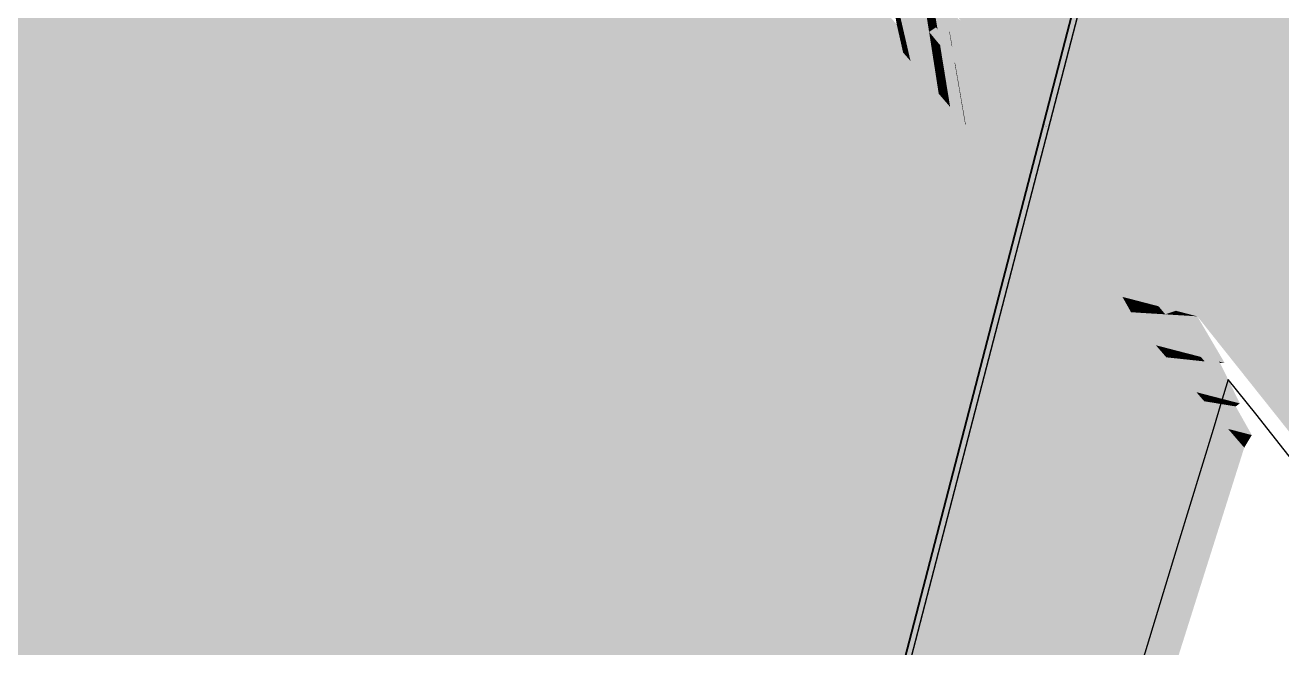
# Model space of a CAD drawing. Header units: millimetres. Extents: x 340454 to 342791, y 6993867 to 6995092.
# Drawn here: x 340783.071 to 340785.69, y 6994567.323 to 6994568.62 of the extents above; entities that cross this region are included whole.
import ezdxf

# ---------------------------------------------------------------- set-up
doc = ezdxf.new("R2010")
doc.units = ezdxf.units.MM
doc.header["$LTSCALE"] = 10
for name, color, linetype in [('A-MODELAGEM', 7, 'Continuous'), ('F-HZ-CORREDOR-FEAT', 2, 'Continuous'), ('Lotes', 7, 'Continuous'), ('T-HM-CURVA_INTERMEDIARIA', 45, 'Continuous'), ('TRAMA', 7, 'Continuous'), ('URB-Quadras', 3, 'Continuous')]:
    doc.layers.add(name, color=color, linetype=linetype)

msp = doc.modelspace()

# ---------------------------------------------------------------- hatches: boundary and pattern name
at = {"layer": 'TRAMA'}
h = msp.add_hatch(dxfattribs=at)
h.set_pattern_fill('AR-HBONE', color=253, scale=0.0015)
h.set_pattern_definition([(45, (340795.55105, 6994588.16572), (0, 0.21552615), [0.4572, -0.1524]), (135, (340795.65882, 6994588.27348), (2e-17, 0.21552615), [0.4572, -0.1524])])
h.paths.add_polyline_path([(340797.3029, 6994588.7644, -0.082433), (340797.2634, 6994589.0025, -0.603956), (340798.4179, 6994589.6096), (340799.3891, 6994590.3458), (340799.7467, 6994591.9973), (340792.4289, 6994586.4499), (340794.2445, 6994586.446)])
h.paths.add_polyline_path([(340794.2445, 6994586.446), (340792.4289, 6994586.4499), (340786.1812, 6994581.7137), (340787.9896, 6994581.7043)])
h.paths.add_polyline_path([(340786.8341, 6994580.8283), (340786.8195, 6994580.8761), (340786.9129, 6994580.888), (340787.0244, 6994580.9726), (340787.0277, 6994580.9772), (340786.8586, 6994580.9995), (340786.8393, 6994581.1408), (340787.0292, 6994581.2964), (340787.2188, 6994581.204), (340787.208, 6994581.2834), (340787.3978, 6994581.4389), (340787.545, 6994581.3672), (340787.9896, 6994581.7043), (340786.1812, 6994581.7137), (340784.1376, 6994580.1646), (340784.8604, 6994579.3321)])
h.paths.add_polyline_path([(340784.8604, 6994579.3321), (340784.1376, 6994580.1646), (340780.2277, 6994577.2006), (340780.6925, 6994576.5708), (340782.0649, 6994576.5637), (340781.7576, 6994576.98), (340782.0764, 6994577.2217), (340782.3952, 6994577.4633)])
h.paths.add_polyline_path([(340782.0649, 6994576.5637), (340780.6925, 6994576.5708), (340784.4229, 6994571.5165), (340784.4065, 6994571.5809), (340784.5525, 6994571.6991), (340784.6951, 6994571.4446), (340784.5935, 6994571.2853), (340785.5882, 6994569.9377), (340785.516, 6994569.6596), (340787.5823, 6994569.6596), (340787.6438, 6994569.8968, 0.226177), (340787.4805, 6994570.7418), (340787.343, 6994570.928), (340787.3316, 6994570.9148), (340787.0896, 6994570.9555), (340787.0344, 6994571.159), (340786.9817, 6994571.0986), (340786.7552, 6994571.1367), (340786.6337, 6994571.047), (340786.3119, 6994570.8094), (340785.2713, 6994572.2194), (340785.2382, 6994572.2297), (340785.3754, 6994571.9849), (340785.2837, 6994571.8411), (340785.1474, 6994571.8834), (340785.0868, 6994572.1212), (340785.2256, 6994572.2336), (340785.1342, 6994572.262), (340785.0784, 6994572.4807), (340784.9995, 6994572.5877), (340784.9961, 6994572.587), (340785.0581, 6994572.4586), (340784.9128, 6994572.2319), (340785.0349, 6994572.014), (340784.9431, 6994571.8702), (340784.8069, 6994571.9125), (340784.7462, 6994572.1503), (340784.8797, 6994572.2584), (340784.7156, 6994572.2814), (340784.6126, 6994572.1207), (340784.4265, 6994572.1468), (340784.5089, 6994572.4047), (340784.4474, 6994572.6458), (340784.6113, 6994572.7785), (340784.5348, 6994572.8023), (340784.4741, 6994573.0401), (340784.5939, 6994573.1371), (340784.207, 6994573.6613), (340784.2052, 6994573.662), (340784.2058, 6994573.663), (340784.127, 6994573.7698), (340784.0064, 6994573.838), (340784.0027, 6994573.9382)])
h.paths.add_polyline_path([(340784.307, 6994573.0271), (340784.4497, 6994572.7726), (340784.3579, 6994572.6288), (340784.2217, 6994572.6711), (340784.161, 6994572.9089)], flags=16)
h.paths.add_polyline_path([(340784.2803, 6994572.6328), (340784.423, 6994572.3783), (340784.3312, 6994572.2344), (340784.195, 6994572.2768), (340784.1344, 6994572.5145)], flags=16)
h.paths.add_polyline_path([(340784.5792, 6994572.0935), (340784.7218, 6994571.839), (340784.63, 6994571.6951), (340784.4938, 6994571.7375), (340784.4332, 6994571.9752)], flags=16)
h.paths.add_polyline_path([(340784.8655, 6994571.8742), (340785.0082, 6994571.6197), (340784.9512, 6994571.5304), (340785.015, 6994571.3983), (340785.0866, 6994571.6228), (340785.0601, 6994571.7269), (340785.2061, 6994571.8451), (340785.3487, 6994571.5906), (340785.257, 6994571.4467), (340785.2528, 6994571.448), (340785.1978, 6994571.3622), (340785.0135, 6994571.388), (340784.8847, 6994571.1871), (340784.6987, 6994571.2132), (340784.7874, 6994571.4911), (340784.8376, 6994571.5004), (340784.7802, 6994571.5182), (340784.7196, 6994571.756)], flags=16)
h.paths.add_polyline_path([(340785.441, 6994571.637), (340785.6088, 6994571.6681), (340785.6708, 6994571.5396), (340785.5383, 6994571.3331), (340785.3523, 6994571.3591)], flags=16)
h.paths.add_polyline_path([(340785.0296, 6994571.2038), (340785.3201, 6994571.2313), (340785.4146, 6994571.0893), (340785.3208, 6994570.9818), (340785.0788, 6994571.0224)], flags=16)
h.paths.add_polyline_path([(340785.7042, 6994571.3168), (340785.8467, 6994571.3216), (340785.9822, 6994571.1169), (340785.8831, 6994570.9573), (340785.6648, 6994571.1508)], flags=16)
h.paths.add_polyline_path([(340785.3795, 6994571.02), (340785.67, 6994571.0476), (340785.7645, 6994570.9055), (340785.6707, 6994570.798), (340785.4287, 6994570.8386)], flags=16)
h.paths.add_polyline_path([(340814.6181, 6994581.9712), (340813.7431, 6994581.3008), (340814.2518, 6994580.6509), (340814.6181, 6994580.8343)])
h.paths.add_polyline_path([(340810.7105, 6994586.4099), (340809.9302, 6994586.4116), (340810.2148, 6994586.0302)])
edge = h.paths.add_edge_path()
edge.add_line((340803.8866, 6994595.1356), (340799.7467, 6994591.9973))
edge.add_line((340799.7467, 6994591.9973), (340799.3891, 6994590.3458))
edge.add_line((340799.3891, 6994590.3458), (340804.2474, 6994594.0288))
edge.add_line((340804.2474, 6994594.0288), (340804.489, 6994593.71))
edge.add_line((340804.489, 6994593.71), (340804.7307, 6994593.3913))
edge.add_line((340804.7307, 6994593.3913), (340804.7258, 6994593.3875))
edge.add_line((340804.7258, 6994593.3875), (340809.9302, 6994586.4116))
edge.add_line((340809.9302, 6994586.4116), (340810.7105, 6994586.4099))
edge.add_line((340810.7105, 6994586.4099), (340811.0218, 6994586.6485))
edge.add_line((340811.0218, 6994586.6485), (340810.1438, 6994586.6485))
edge.add_arc((341156.5, 6994848.5549), 434.2322, 215.704377, 217.095716, ccw=False)
edge = h.paths.add_edge_path()
edge.add_arc((341149.6129, 6994843.6542), 425.7899, 222.78602, 222.79408, ccw=False)
edge.add_line((340837.1276, 6994554.4312), (340835.6005, 6994554.4379))
edge.add_line((340835.6005, 6994554.4379), (340823.9081, 6994543.6563))
edge.add_line((340823.9081, 6994543.6563), (340825.5235, 6994543.6492))
edge.add_line((340825.5235, 6994543.6492), (340837.1683, 6994554.3872))
edge = h.paths.add_edge_path()
edge.add_line((340834.9275, 6994556.8265), (340834.3865, 6994556.8265))
edge.add_arc((341149.6099, 6994843.6516), 426.186, 222.299384, 222.538535)
edge.add_line((340835.5864, 6994555.5133), (340835.5867, 6994555.5136))
edge.add_line((340835.5867, 6994555.5136), (340835.8574, 6994555.2188))
edge.add_line((340835.8574, 6994555.2188), (340836.128, 6994554.9242))
edge.add_line((340836.128, 6994554.9242), (340835.6005, 6994554.4379))
edge.add_line((340835.6005, 6994554.4379), (340837.1276, 6994554.4312))
edge.add_arc((341149.6129, 6994843.6542), 425.7899, 222.348361, 222.78602, ccw=False)
edge = h.paths.add_edge_path()
edge.add_line((340814.6181, 6994580.8343), (340814.2522, 6994580.6504))
edge.add_arc((341149.6099, 6994843.6516), 426.186, 218.104996, 222.299384)
edge.add_line((340834.3865, 6994556.8265), (340834.9275, 6994556.8265))
edge.add_arc((341149.1922, 6994843.2736), 425.2226, 218.110563, 222.348646, ccw=False)
h.paths.add_polyline_path([(340817.9425, 6994536.6586), (340816.3612, 6994536.6973), (340815.1677, 6994535.5967), (340815.361, 6994535.3774), (340815.3549, 6994535.3721), (340815.8828, 6994534.7592)])
h.paths.add_polyline_path([(340820.1464, 6994538.6908), (340819.4247, 6994539.5221), (340816.3612, 6994536.6973), (340817.9425, 6994536.6586)], flags=17)
h.paths.add_polyline_path([(340818.5808, 6994538.0143), (340819.6258, 6994538.9288), (340819.6316, 6994538.9338), (340819.6094, 6994538.9591), (340818.5702, 6994538.0496), (340818.5587, 6994538.0396)], flags=16)
h.paths.add_polyline_path([(340819.6872, 6994538.8703), (340818.6479, 6994537.9608), (340818.6364, 6994537.9508), (340818.6585, 6994537.9254), (340819.7036, 6994538.84), (340819.7093, 6994538.845)], flags=16)
h.paths.add_polyline_path([(340818.6326, 6994537.9551), (340818.6105, 6994537.9804), (340818.5846, 6994538.01), (340818.5961, 6994538.02), (340819.6353, 6994538.9295), (340819.6575, 6994538.9042), (340819.6834, 6994538.8746)], flags=16)
h.paths.add_polyline_path([(340818.6623, 6994537.9212), (340818.6738, 6994537.9312), (340819.7131, 6994538.8407), (340819.7352, 6994538.8154), (340819.7611, 6994538.7858), (340819.8742, 6994538.6471), (340819.8693, 6994538.6429), (340819.8449, 6994538.6215), (340818.859, 6994537.7649), (340818.862, 6994537.7614), (340818.8328, 6994537.7358), (340818.7151, 6994537.8704), (340818.7103, 6994537.8662), (340818.6882, 6994537.8916)], flags=16)
h.paths.add_polyline_path([(340818.5549, 6994538.0439), (340818.5327, 6994538.0692), (340818.5443, 6994538.0792), (340819.5835, 6994538.9887), (340819.6057, 6994538.9634)], flags=16)
h.paths.add_polyline_path([(340818.779, 6994537.8071), (340819.8106, 6994538.7099), (340819.8461, 6994538.6694), (340818.8145, 6994537.7666)], flags=0)
h.paths.add_polyline_path([(340825.5235, 6994543.6492), (340823.9081, 6994543.6563), (340819.4247, 6994539.5221), (340820.1464, 6994538.6908)], flags=17)
h.paths.add_polyline_path([(340821.1937, 6994540.2383), (340820.1545, 6994539.3288), (340820.143, 6994539.3187), (340820.1651, 6994539.2934), (340821.2101, 6994540.2079), (340821.2159, 6994540.2129)], flags=16)
h.paths.add_polyline_path([(340821.1419, 6994540.2975), (340821.1641, 6994540.2722), (340821.19, 6994540.2426), (340820.1392, 6994539.323), (340820.1171, 6994539.3483), (340820.0911, 6994539.3779), (340820.1027, 6994539.388)], flags=16)
h.paths.add_polyline_path([(340820.2466, 6994539.2003), (340820.2687, 6994539.175), (340820.2735, 6994539.1791), (340820.2707, 6994539.1823)], flags=16)
h.paths.add_polyline_path([(340820.191, 6994539.2638), (340821.236, 6994540.1783), (340821.2418, 6994540.1833), (340821.2197, 6994540.2087), (340820.1804, 6994539.2992), (340820.1689, 6994539.2891)], flags=16)
h.paths.add_polyline_path([(340821.2456, 6994540.1791), (340821.2677, 6994540.1537), (340821.2974, 6994540.1198), (340820.2581, 6994539.2103), (340820.2466, 6994539.2003), (340820.2207, 6994539.2299), (340820.1948, 6994539.2595), (340820.2063, 6994539.2696)], flags=16)
h.paths.add_polyline_path([(340820.3922, 6994539.0532), (340820.3874, 6994539.0489), (340820.3881, 6994539.0481), (340820.3929, 6994539.0524)], flags=16)
h.paths.add_polyline_path([(340821.3072, 6994540.0893), (340821.312, 6994540.0936), (340821.4326, 6994539.9558), (340821.4277, 6994539.9516), (340821.4045, 6994539.9781), (340820.3729, 6994539.0753), (340820.3374, 6994539.1159), (340821.369, 6994540.0186)], flags=16)
h.paths.add_polyline_path([(340821.4326, 6994539.9558), (340821.4287, 6994539.9603), (340821.4238, 6994539.956), (340821.4033, 6994539.9303)], flags=0)
edge = h.paths.add_edge_path()
edge.add_line((340829.4804, 6994549.0904), (340835.2682, 6994554.6777))
edge.add_line((340835.2682, 6994554.6777), (340834.9976, 6994554.9723))
edge.add_line((340834.9976, 6994554.9723), (340835.2919, 6994555.2426))
edge.add_arc((341149.6099, 6994843.6516), 426.586, 222.250518, 222.538586, ccw=False)
edge.add_line((340833.8459, 6994556.8265), (340833.1707, 6994556.8265))
edge.add_arc((341149.6099, 6994843.6516), 427.086, 222.189617, 222.391963)
edge.add_arc((340833.4471, 6994555.0366), 1, -47.3199, 42.392, ccw=False)
edge.add_line((340834.125, 6994554.3014), (340833.7555, 6994553.9608))
edge.add_arc((340833.3161, 6994554.3155), 0.5648, 304.2724, 321.0878, ccw=False)
edge.add_line((340833.6341, 6994553.8488), (340814.5635, 6994536.2414))
edge.add_line((340814.5635, 6994536.2414), (340814.9393, 6994535.8756))
edge.add_line((340814.9393, 6994535.8756), (340829.4804, 6994549.0904))
h.paths.add_polyline_path([(340820.5685, 6994541.8006), (340822.3498, 6994543.4432)], flags=16)
h.paths.add_polyline_path([(340804.7718, 6994593.3259), (340805.5586, 6994592.3156), (340805.2953, 6994592.6242), (340805.0022, 6994593.017)], flags=17)
h.paths.add_polyline_path([(340798.235, 6994591.7693), (340798.1847, 6994591.7311), (340800.1157, 6994593.1949), (340800.166, 6994593.2331)])

# ---------------------------------------------------------------- linework, layer by layer
at = {"lineweight": 20}
msp.add_lwpolyline([(340782.2703, 6994557.1014), (340785.611, 6994569.974), (340769.737, 6994591.4125), (340755.7423, 6994581.1048), (340753.6414, 6994579.5354), (340782.2703, 6994557.1014)], close=True, dxfattribs=at)
at = {"layer": 'A-MODELAGEM', "color": 11, "linetype": 'Continuous', "lineweight": -3}
for points in [[(340785.6016, 6994569.9866), (340784.6111, 6994569.1479), (340785.2035, 6994568.4037)], [(340785.6016, 6994569.9866), (340785.2035, 6994568.4037), (340786.3539, 6994569.0981)], [(340785.2749, 6994568.6877), (340785.554, 6994568.6153), (340785.5517, 6994569.788)], [(340780.0992, 6994569.2515), (340780.4869, 6994565.555), (340784.2585, 6994569.3069)], [(340784.2585, 6994569.3069), (340780.4869, 6994565.555), (340784.7881, 6994566.8546)], [(340784.2585, 6994569.3069), (340784.7881, 6994566.8546), (340784.5253, 6994568.998)], [(340785.2035, 6994568.4037), (340784.6111, 6994569.1479), (340784.5527, 6994569.2103)], [(340786.3539, 6994569.0981), (340785.2035, 6994568.4037), (340786.0619, 6994567.3254)], [(340784.5211, 6994569.0325), (340784.5234, 6994569.0134), (340784.8929, 6994568.5978)], [(340784.5211, 6994569.0325), (340784.8929, 6994568.5978), (340784.8874, 6994568.622)], [(340784.5234, 6994569.0134), (340784.5253, 6994568.998), (340784.8972, 6994568.5788)], [(340784.5234, 6994569.0134), (340784.8972, 6994568.5788), (340784.8929, 6994568.5978)], [(340784.5253, 6994568.998), (340785.0554, 6994567.8847), (340784.9007, 6994568.5634)], [(340784.5253, 6994568.998), (340784.9007, 6994568.5634), (340784.8972, 6994568.5788)], [(340784.5253, 6994568.998), (340784.7881, 6994566.8546), (340785.0554, 6994567.8847)], [(340784.882, 6994568.6933), (340784.8905, 6994568.6568), (340784.9549, 6994568.6062)], [(340784.882, 6994568.6933), (340784.9549, 6994568.6062), (340784.9498, 6994568.6385)], [(340785.021, 6994568.6329), (340785.1934, 6994568.4164), (340785.2645, 6994568.6904)], [(340785.1934, 6994568.4164), (340785.2749, 6994568.6877), (340785.2645, 6994568.6904)], [(340785.1934, 6994568.4164), (340785.2035, 6994568.4037), (340785.2749, 6994568.6877)], [(340785.2035, 6994568.4037), (340785.554, 6994568.6153), (340785.2749, 6994568.6877)], [(340784.8828, 6994568.6505), (340784.8874, 6994568.622), (340784.89, 6994568.6189)], [(340784.8828, 6994568.6505), (340784.89, 6994568.6189), (340784.886, 6994568.6467)], [(340784.886, 6994568.6467), (340784.89, 6994568.6189), (340784.8933, 6994568.6151)], [(340784.886, 6994568.6467), (340784.8933, 6994568.6151), (340784.8901, 6994568.6419)], [(340784.8901, 6994568.6419), (340784.8933, 6994568.6151), (340784.8974, 6994568.6102)], [(340784.8901, 6994568.6419), (340784.8974, 6994568.6102), (340784.8954, 6994568.6355)], [(340784.9549, 6994568.6062), (340784.8905, 6994568.6568), (340784.9597, 6994568.5751)], [(340784.8954, 6994568.6355), (340784.9597, 6994568.5751), (340784.8905, 6994568.6568)], [(340784.8954, 6994568.6355), (340784.9627, 6994568.5556), (340784.9597, 6994568.5751)], [(340784.8954, 6994568.6355), (340784.9027, 6994568.6039), (340784.9627, 6994568.5556)], [(340784.8954, 6994568.6355), (340784.8974, 6994568.6102), (340784.9027, 6994568.6039)], [(340784.9641, 6994568.6471), (340784.9498, 6994568.6385), (340784.9691, 6994568.6157)], [(340784.9549, 6994568.6062), (340784.9691, 6994568.6157), (340784.9498, 6994568.6385)], [(340784.9641, 6994568.6471), (340784.9691, 6994568.6157), (340784.9673, 6994568.6431)], [(340784.9673, 6994568.6431), (340784.9968, 6994568.6077), (340784.9885, 6994568.6554)], [(340784.9673, 6994568.6431), (340784.9691, 6994568.6157), (340784.9724, 6994568.6119)], [(340784.9673, 6994568.6431), (340784.9724, 6994568.6119), (340784.9968, 6994568.6077)], [(340784.9968, 6994568.6077), (340784.9896, 6994568.6542), (340784.9885, 6994568.6554)], [(340784.9978, 6994568.6064), (340785.0246, 6994568.6132), (340784.9896, 6994568.6542)], [(340784.9968, 6994568.6077), (340784.9978, 6994568.6064), (340784.9896, 6994568.6542)], [(340785.0217, 6994568.629), (340784.9896, 6994568.6542), (340785.0246, 6994568.6132)], [(340784.8874, 6994568.622), (340784.8929, 6994568.5978), (340784.89, 6994568.6189)], [(340784.89, 6994568.6189), (340784.8929, 6994568.5978), (340784.8955, 6994568.5947)], [(340784.89, 6994568.6189), (340784.8955, 6994568.5947), (340784.8933, 6994568.6151)], [(340784.8933, 6994568.6151), (340784.8955, 6994568.5947), (340784.8988, 6994568.5909)], [(340784.8933, 6994568.6151), (340784.8988, 6994568.5909), (340784.8974, 6994568.6102)], [(340784.8974, 6994568.6102), (340784.8988, 6994568.5909), (340784.9029, 6994568.5861)], [(340784.8974, 6994568.6102), (340784.9029, 6994568.5861), (340784.9027, 6994568.6039)], [(340784.9549, 6994568.6062), (340784.9744, 6994568.5828), (340784.9691, 6994568.6157)], [(340784.9744, 6994568.5828), (340784.9724, 6994568.6119), (340784.9691, 6994568.6157)], [(340784.9778, 6994568.5789), (340785.0021, 6994568.5768), (340784.9724, 6994568.6119)], [(340784.9744, 6994568.5828), (340784.9778, 6994568.5789), (340784.9724, 6994568.6119)], [(340784.9968, 6994568.6077), (340784.9724, 6994568.6119), (340785.0021, 6994568.5768)], [(340784.9978, 6994568.6064), (340785.0338, 6994568.5631), (340785.0246, 6994568.6132)], [(340785.021, 6994568.6329), (340785.0217, 6994568.629), (340785.1934, 6994568.4164)], [(340785.0217, 6994568.629), (340785.0246, 6994568.6132), (340785.1933, 6994568.4163)], [(340785.0217, 6994568.629), (340785.1933, 6994568.4163), (340785.1934, 6994568.4164)], [(340785.0338, 6994568.5631), (340785.1932, 6994568.4157), (340785.0246, 6994568.6132)], [(340785.0246, 6994568.6132), (340785.1932, 6994568.4157), (340785.1933, 6994568.4163)], [(340785.2035, 6994568.4037), (340785.2815, 6994568.3056), (340785.554, 6994568.6153)], [(340785.2815, 6994568.3056), (340785.5138, 6994568.0138), (340785.554, 6994568.6153)], [(340784.8929, 6994568.5978), (340784.8972, 6994568.5788), (340784.8955, 6994568.5947)], [(340784.8955, 6994568.5947), (340784.8972, 6994568.5788), (340784.8999, 6994568.5757)], [(340784.8955, 6994568.5947), (340784.8999, 6994568.5757), (340784.8988, 6994568.5909)], [(340784.8988, 6994568.5909), (340784.8999, 6994568.5757), (340784.9032, 6994568.5719)], [(340784.8988, 6994568.5909), (340784.9032, 6994568.5719), (340784.9029, 6994568.5861)], [(340784.9027, 6994568.6039), (340784.9083, 6994568.5798), (340784.967, 6994568.5283)], [(340784.9027, 6994568.6039), (340784.9029, 6994568.5861), (340784.9083, 6994568.5798)], [(340784.9627, 6994568.5556), (340784.9027, 6994568.6039), (340784.967, 6994568.5283)], [(340784.9029, 6994568.5861), (340784.9032, 6994568.5719), (340784.9073, 6994568.567)], [(340784.9029, 6994568.5861), (340784.9073, 6994568.567), (340784.9083, 6994568.5798)], [(340784.9549, 6994568.6062), (340784.9597, 6994568.5751), (340784.9744, 6994568.5828)], [(340784.9968, 6994568.6077), (340785.0021, 6994568.5768), (340784.9978, 6994568.6064)], [(340784.9978, 6994568.6064), (340785.0031, 6994568.5756), (340785.0338, 6994568.5631)], [(340784.9978, 6994568.6064), (340785.0021, 6994568.5768), (340785.0031, 6994568.5756)], [(340784.8972, 6994568.5788), (340784.9007, 6994568.5634), (340784.8999, 6994568.5757)], [(340784.8999, 6994568.5757), (340784.9007, 6994568.5634), (340784.9034, 6994568.5603)], [(340784.8999, 6994568.5757), (340784.9034, 6994568.5603), (340784.9032, 6994568.5719)], [(340784.9007, 6994568.5634), (340785.0567, 6994567.8896), (340784.9034, 6994568.5603)], [(340784.9007, 6994568.5634), (340785.0554, 6994567.8847), (340785.0567, 6994567.8896)], [(340784.9032, 6994568.5719), (340784.9034, 6994568.5603), (340784.9067, 6994568.5565)], [(340784.9032, 6994568.5719), (340784.9067, 6994568.5565), (340784.9073, 6994568.567)], [(340784.9034, 6994568.5603), (340785.0582, 6994567.8957), (340784.9067, 6994568.5565)], [(340784.9034, 6994568.5603), (340785.0567, 6994567.8896), (340785.0582, 6994567.8957)], [(340784.9073, 6994568.567), (340784.9067, 6994568.5565), (340784.9109, 6994568.5517)], [(340784.9083, 6994568.5798), (340784.9073, 6994568.567), (340784.9127, 6994568.5607)], [(340784.9073, 6994568.567), (340784.9109, 6994568.5517), (340784.9127, 6994568.5607)], [(340784.9083, 6994568.5798), (340784.9127, 6994568.5607), (340784.9702, 6994568.5074)], [(340784.9083, 6994568.5798), (340784.9702, 6994568.5074), (340784.967, 6994568.5283)], [(340784.9127, 6994568.5607), (340784.9109, 6994568.5517), (340784.9163, 6994568.5454)], [(340784.9127, 6994568.5607), (340784.9163, 6994568.5454), (340784.9728, 6994568.4909)], [(340784.9127, 6994568.5607), (340784.9728, 6994568.4909), (340784.9702, 6994568.5074)], [(340784.9744, 6994568.5828), (340784.9597, 6994568.5751), (340784.9795, 6994568.5517)], [(340784.9627, 6994568.5556), (340784.9795, 6994568.5517), (340784.9597, 6994568.5751)], [(340784.9744, 6994568.5828), (340784.9795, 6994568.5517), (340784.9778, 6994568.5789)], [(340784.9778, 6994568.5789), (340784.9795, 6994568.5517), (340784.9828, 6994568.5477)], [(340784.9778, 6994568.5789), (340784.9828, 6994568.5477), (340785.0079, 6994568.5428)], [(340784.9778, 6994568.5789), (340785.0079, 6994568.5428), (340785.0021, 6994568.5768)], [(340785.0079, 6994568.5428), (340785.0031, 6994568.5756), (340785.0021, 6994568.5768)], [(340785.009, 6994568.5415), (340785.0394, 6994568.5328), (340785.0031, 6994568.5756)], [(340785.0079, 6994568.5428), (340785.009, 6994568.5415), (340785.0031, 6994568.5756)], [(340785.0338, 6994568.5631), (340785.0031, 6994568.5756), (340785.0394, 6994568.5328)], [(340785.0338, 6994568.5631), (340785.0394, 6994568.5328), (340785.1844, 6994568.3818)], [(340785.0338, 6994568.5631), (340785.1844, 6994568.3818), (340785.1932, 6994568.4157)], [(340784.9067, 6994568.5565), (340785.0602, 6994567.9032), (340784.9109, 6994568.5517)], [(340784.9067, 6994568.5565), (340785.0582, 6994567.8957), (340785.0602, 6994567.9032)], [(340784.9109, 6994568.5517), (340785.0627, 6994567.913), (340784.9163, 6994568.5454)], [(340784.9109, 6994568.5517), (340785.0602, 6994567.9032), (340785.0627, 6994567.913)], [(340784.9163, 6994568.5454), (340785.0627, 6994567.913), (340784.9749, 6994568.4775)], [(340784.9163, 6994568.5454), (340784.9749, 6994568.4775), (340784.9728, 6994568.4909)], [(340784.9627, 6994568.5556), (340784.9827, 6994568.5319), (340784.9795, 6994568.5517)], [(340784.9627, 6994568.5556), (340784.967, 6994568.5283), (340784.9827, 6994568.5319)], [(340784.9827, 6994568.5319), (340784.967, 6994568.5283), (340784.9871, 6994568.5046)], [(340784.9827, 6994568.5319), (340784.9828, 6994568.5477), (340784.9795, 6994568.5517)], [(340784.9827, 6994568.5319), (340784.9861, 6994568.5279), (340784.9828, 6994568.5477)], [(340784.9827, 6994568.5319), (340784.9871, 6994568.5046), (340784.9861, 6994568.5279)], [(340785.0079, 6994568.5428), (340784.9828, 6994568.5477), (340785.0133, 6994568.5118)], [(340784.9861, 6994568.5279), (340785.0133, 6994568.5118), (340784.9828, 6994568.5477)], [(340785.0079, 6994568.5428), (340785.0133, 6994568.5118), (340785.009, 6994568.5415)], [(340785.009, 6994568.5415), (340785.0133, 6994568.5118), (340785.0144, 6994568.5105)], [(340785.009, 6994568.5415), (340785.0144, 6994568.5105), (340785.0459, 6994568.4975)], [(340785.009, 6994568.5415), (340785.0459, 6994568.4975), (340785.0394, 6994568.5328)], [(340785.0459, 6994568.4975), (340785.1804, 6994568.3663), (340785.0394, 6994568.5328)], [(340785.1844, 6994568.3818), (340785.0394, 6994568.5328), (340785.1804, 6994568.3663)], [(340784.967, 6994568.5283), (340784.9702, 6994568.5074), (340784.9871, 6994568.5046)], [(340784.9702, 6994568.5074), (340784.9728, 6994568.4909), (340784.9905, 6994568.4837)], [(340784.9871, 6994568.5046), (340784.9702, 6994568.5074), (340784.9905, 6994568.4837)], [(340784.9861, 6994568.5279), (340785.0168, 6994568.4914), (340785.0133, 6994568.5118)], [(340784.9861, 6994568.5279), (340784.9905, 6994568.5006), (340785.0168, 6994568.4914)], [(340784.9861, 6994568.5279), (340784.9871, 6994568.5046), (340784.9905, 6994568.5006)], [(340784.9871, 6994568.5046), (340784.9905, 6994568.4837), (340784.9905, 6994568.5006)], [(340785.0168, 6994568.4914), (340785.0144, 6994568.5105), (340785.0133, 6994568.5118)], [(340785.0459, 6994568.4975), (340785.0144, 6994568.5105), (340785.0515, 6994568.4666)], [(340785.0179, 6994568.4901), (340785.0515, 6994568.4666), (340785.0144, 6994568.5105)], [(340785.0168, 6994568.4914), (340785.0179, 6994568.4901), (340785.0144, 6994568.5105)], [(340784.9728, 6994568.4909), (340784.9749, 6994568.4775), (340784.9932, 6994568.4672)], [(340784.9905, 6994568.4837), (340784.9728, 6994568.4909), (340784.9932, 6994568.4672)], [(340784.9905, 6994568.5006), (340784.9939, 6994568.4797), (340785.0215, 6994568.4641)], [(340784.9905, 6994568.5006), (340784.9905, 6994568.4837), (340784.9939, 6994568.4797)], [(340785.0168, 6994568.4914), (340784.9905, 6994568.5006), (340785.0215, 6994568.4641)], [(340784.9905, 6994568.4837), (340784.9932, 6994568.4672), (340784.9939, 6994568.4797)], [(340784.9939, 6994568.4797), (340784.9932, 6994568.4672), (340784.9966, 6994568.4632)], [(340784.9939, 6994568.4797), (340784.9966, 6994568.4632), (340785.0251, 6994568.4432)], [(340785.0215, 6994568.4641), (340784.9939, 6994568.4797), (340785.0251, 6994568.4432)], [(340785.0168, 6994568.4914), (340785.0215, 6994568.4641), (340785.0179, 6994568.4901)], [(340785.0179, 6994568.4901), (340785.0554, 6994568.4456), (340785.0515, 6994568.4666)], [(340785.0179, 6994568.4901), (340785.0226, 6994568.4628), (340785.0554, 6994568.4456)], [(340785.0179, 6994568.4901), (340785.0215, 6994568.4641), (340785.0226, 6994568.4628)], [(340785.0459, 6994568.4975), (340785.0515, 6994568.4666), (340785.1745, 6994568.3437)], [(340785.0459, 6994568.4975), (340785.1745, 6994568.3437), (340785.1804, 6994568.3663)], [(340784.9749, 6994568.4775), (340785.0751, 6994567.9608), (340784.9953, 6994568.4539)], [(340784.9932, 6994568.4672), (340784.9749, 6994568.4775), (340784.9953, 6994568.4539)], [(340784.9749, 6994568.4775), (340785.0627, 6994567.913), (340785.0751, 6994567.9608)], [(340784.9932, 6994568.4672), (340784.9953, 6994568.4539), (340784.9966, 6994568.4632)], [(340784.9966, 6994568.4632), (340784.9953, 6994568.4539), (340784.9988, 6994568.4498)], [(340784.9953, 6994568.4539), (340785.0772, 6994567.9687), (340784.9988, 6994568.4498)], [(340784.9953, 6994568.4539), (340785.0751, 6994567.9608), (340785.0772, 6994567.9687)], [(340784.9966, 6994568.4632), (340784.9988, 6994568.4498), (340785.0279, 6994568.4268)], [(340785.0251, 6994568.4432), (340784.9966, 6994568.4632), (340785.0279, 6994568.4268)], [(340785.0215, 6994568.4641), (340785.0251, 6994568.4432), (340785.0226, 6994568.4628)], [(340785.0226, 6994568.4628), (340785.0262, 6994568.442), (340785.0604, 6994568.4183)], [(340785.0226, 6994568.4628), (340785.0251, 6994568.4432), (340785.0262, 6994568.442)], [(340785.0554, 6994568.4456), (340785.0226, 6994568.4628), (340785.0604, 6994568.4183)], [(340785.0515, 6994568.4666), (340785.1701, 6994568.3266), (340785.1745, 6994568.3437)], [(340785.0554, 6994568.4456), (340785.1701, 6994568.3266), (340785.0515, 6994568.4666)], [(340784.9988, 6994568.4498), (340785.095, 6994568.0374), (340785.0302, 6994568.4134)], [(340785.0279, 6994568.4268), (340784.9988, 6994568.4498), (340785.0302, 6994568.4134)], [(340784.9988, 6994568.4498), (340785.0772, 6994567.9687), (340785.095, 6994568.0374)], [(340785.0251, 6994568.4432), (340785.0279, 6994568.4268), (340785.0262, 6994568.442)], [(340785.0262, 6994568.442), (340785.029, 6994568.4255), (340785.0642, 6994568.3975)], [(340785.0262, 6994568.442), (340785.0279, 6994568.4268), (340785.029, 6994568.4255)], [(340785.0604, 6994568.4183), (340785.0262, 6994568.442), (340785.0642, 6994568.3975)], [(340785.0279, 6994568.4268), (340785.0302, 6994568.4134), (340785.029, 6994568.4255)], [(340785.0554, 6994568.4456), (340785.1667, 6994568.3135), (340785.1701, 6994568.3266)], [(340785.0554, 6994568.4456), (340785.0604, 6994568.4183), (340785.1667, 6994568.3135)], [(340785.029, 6994568.4255), (340785.0313, 6994568.4122), (340785.0672, 6994568.3811)], [(340785.029, 6994568.4255), (340785.0302, 6994568.4134), (340785.0313, 6994568.4122)], [(340785.0642, 6994568.3975), (340785.029, 6994568.4255), (340785.0672, 6994568.3811)], [(340785.0302, 6994568.4134), (340785.0956, 6994568.0397), (340785.0313, 6994568.4122)], [(340785.0302, 6994568.4134), (340785.095, 6994568.0374), (340785.0956, 6994568.0397)], [(340785.0313, 6994568.4122), (340785.1157, 6994568.1171), (340785.0697, 6994568.3678)], [(340785.0672, 6994568.3811), (340785.0313, 6994568.4122), (340785.0697, 6994568.3678)], [(340785.0313, 6994568.4122), (340785.0956, 6994568.0397), (340785.1157, 6994568.1171)], [(340785.0604, 6994568.4183), (340785.0642, 6994568.3975), (340785.1626, 6994568.298)], [(340785.0604, 6994568.4183), (340785.1626, 6994568.298), (340785.1667, 6994568.3135)], [(340785.1844, 6994568.3818), (340785.2035, 6994568.4037), (340785.1932, 6994568.4157)], [(340785.1844, 6994568.3818), (340785.2815, 6994568.3056), (340785.2035, 6994568.4037)], [(340785.1933, 6994568.4163), (340785.1932, 6994568.4157), (340785.2035, 6994568.4037)], [(340785.1934, 6994568.4164), (340785.1933, 6994568.4163), (340785.2035, 6994568.4037)], [(340785.0642, 6994568.3975), (340785.0672, 6994568.3811), (340785.1595, 6994568.2861)], [(340785.0642, 6994568.3975), (340785.1595, 6994568.2861), (340785.1626, 6994568.298)], [(340785.0672, 6994568.3811), (340785.0697, 6994568.3678), (340785.1571, 6994568.2766)], [(340785.0672, 6994568.3811), (340785.1571, 6994568.2766), (340785.1595, 6994568.2861)], [(340785.1844, 6994568.3818), (340785.1804, 6994568.3663), (340785.2641, 6994568.2858)], [(340785.1844, 6994568.3818), (340785.2641, 6994568.2858), (340785.2815, 6994568.3056)], [(340785.0697, 6994568.3678), (340785.1157, 6994568.1171), (340785.1551, 6994568.2689)], [(340785.0697, 6994568.3678), (340785.1551, 6994568.2689), (340785.1571, 6994568.2766)], [(340785.1745, 6994568.3437), (340785.2562, 6994568.2768), (340785.1804, 6994568.3663)], [(340785.1804, 6994568.3663), (340785.2562, 6994568.2768), (340785.2641, 6994568.2858)], [(340785.1667, 6994568.3135), (340785.2338, 6994568.2514), (340785.1701, 6994568.3266)], [(340785.1745, 6994568.3437), (340785.1701, 6994568.3266), (340785.243, 6994568.2618)], [(340785.1701, 6994568.3266), (340785.2338, 6994568.2514), (340785.243, 6994568.2618)], [(340785.1745, 6994568.3437), (340785.243, 6994568.2618), (340785.2562, 6994568.2768)], [(340785.1626, 6994568.298), (340785.1595, 6994568.2861), (340785.2178, 6994568.2331)], [(340785.1667, 6994568.3135), (340785.1626, 6994568.298), (340785.2262, 6994568.2428)], [(340785.1626, 6994568.298), (340785.2178, 6994568.2331), (340785.2262, 6994568.2428)], [(340785.1667, 6994568.3135), (340785.2262, 6994568.2428), (340785.2338, 6994568.2514)], [(340785.2641, 6994568.2858), (340785.4835, 6994568.0217), (340785.2815, 6994568.3056)], [(340785.2815, 6994568.3056), (340785.4835, 6994568.0217), (340785.5138, 6994568.0138)], [(340785.1551, 6994568.2689), (340785.1157, 6994568.1171), (340785.2017, 6994568.2149)], [(340785.1571, 6994568.2766), (340785.1551, 6994568.2689), (340785.206, 6994568.2197)], [(340785.1551, 6994568.2689), (340785.2017, 6994568.2149), (340785.206, 6994568.2197)], [(340785.1595, 6994568.2861), (340785.1571, 6994568.2766), (340785.2112, 6994568.2257)], [(340785.1571, 6994568.2766), (340785.206, 6994568.2197), (340785.2112, 6994568.2257)], [(340785.1595, 6994568.2861), (340785.2112, 6994568.2257), (340785.2178, 6994568.2331)], [(340785.243, 6994568.2618), (340785.433, 6994568.0348), (340785.2562, 6994568.2768)], [(340785.2641, 6994568.2858), (340785.2562, 6994568.2768), (340785.469, 6994568.0255)], [(340785.2562, 6994568.2768), (340785.433, 6994568.0348), (340785.469, 6994568.0255)], [(340785.2641, 6994568.2858), (340785.469, 6994568.0255), (340785.4835, 6994568.0217)], [(340785.2178, 6994568.2331), (340785.3731, 6994568.0504), (340785.2262, 6994568.2428)], [(340785.2262, 6994568.2428), (340785.3926, 6994568.0453), (340785.2338, 6994568.2514)], [(340785.2262, 6994568.2428), (340785.3731, 6994568.0504), (340785.3926, 6994568.0453)], [(340785.243, 6994568.2618), (340785.2338, 6994568.2514), (340785.4127, 6994568.0401)], [(340785.2338, 6994568.2514), (340785.3926, 6994568.0453), (340785.4127, 6994568.0401)], [(340785.243, 6994568.2618), (340785.4127, 6994568.0401), (340785.433, 6994568.0348)], [(340785.2017, 6994568.2149), (340785.3354, 6994568.0601), (340785.206, 6994568.2197)], [(340785.206, 6994568.2197), (340785.3455, 6994568.0575), (340785.2112, 6994568.2257)], [(340785.206, 6994568.2197), (340785.3354, 6994568.0601), (340785.3455, 6994568.0575)], [(340785.2112, 6994568.2257), (340785.3578, 6994568.0543), (340785.2178, 6994568.2331)], [(340785.2112, 6994568.2257), (340785.3455, 6994568.0575), (340785.3578, 6994568.0543)], [(340785.2178, 6994568.2331), (340785.3578, 6994568.0543), (340785.3731, 6994568.0504)], [(340785.1157, 6994568.1171), (340785.3354, 6994568.0601), (340785.2017, 6994568.2149)], [(340785.1157, 6994568.1171), (340785.0956, 6994568.0397), (340785.3354, 6994568.0601)], [(340785.0956, 6994568.0397), (340785.3676, 6994568.0229), (340785.3354, 6994568.0601)], [(340785.3354, 6994568.0601), (340785.3676, 6994568.0229), (340785.3455, 6994568.0575)], [(340785.095, 6994568.0374), (340785.0772, 6994567.9687), (340785.4302, 6994567.9504)], [(340785.0956, 6994568.0397), (340785.095, 6994568.0374), (340785.4294, 6994567.9513)], [(340785.095, 6994568.0374), (340785.4302, 6994567.9504), (340785.4294, 6994567.9513)], [(340785.0956, 6994568.0397), (340785.4294, 6994567.9513), (340785.4274, 6994567.9536)], [(340785.0956, 6994568.0397), (340785.4274, 6994567.9536), (340785.3676, 6994568.0229)], [(340785.3455, 6994568.0575), (340785.3676, 6994568.0229), (340785.3757, 6994568.0224)], [(340785.3455, 6994568.0575), (340785.3757, 6994568.0224), (340785.3578, 6994568.0543)], [(340785.3578, 6994568.0543), (340785.3757, 6994568.0224), (340785.3856, 6994568.0218)], [(340785.3578, 6994568.0543), (340785.3856, 6994568.0218), (340785.3731, 6994568.0504)], [(340785.3731, 6994568.0504), (340785.3856, 6994568.0218), (340785.398, 6994568.021)], [(340785.3731, 6994568.0504), (340785.398, 6994568.021), (340785.3926, 6994568.0453)], [(340785.3926, 6994568.0453), (340785.4139, 6994568.02), (340785.4127, 6994568.0401)], [(340785.3926, 6994568.0453), (340785.398, 6994568.021), (340785.4139, 6994568.02)], [(340785.4127, 6994568.0401), (340785.4306, 6994568.019), (340785.433, 6994568.0348)], [(340785.4139, 6994568.02), (340785.4306, 6994568.019), (340785.4127, 6994568.0401)], [(340785.433, 6994568.0348), (340785.4306, 6994568.019), (340785.4471, 6994568.018)], [(340785.433, 6994568.0348), (340785.4471, 6994568.018), (340785.469, 6994568.0255)], [(340785.3676, 6994568.0229), (340785.4274, 6994567.9536), (340785.3757, 6994568.0224)], [(340785.3757, 6994568.0224), (340785.4274, 6994567.9536), (340785.437, 6994567.9511)], [(340785.3757, 6994568.0224), (340785.437, 6994567.9511), (340785.3856, 6994568.0218)], [(340785.3856, 6994568.0218), (340785.437, 6994567.9511), (340785.4486, 6994567.9481)], [(340785.3856, 6994568.0218), (340785.4486, 6994567.9481), (340785.398, 6994568.021)], [(340785.398, 6994568.021), (340785.4486, 6994567.9481), (340785.4631, 6994567.9443)], [(340785.398, 6994568.021), (340785.4631, 6994567.9443), (340785.4139, 6994568.02)], [(340785.4139, 6994568.02), (340785.4817, 6994567.9395), (340785.4306, 6994568.019)], [(340785.4139, 6994568.02), (340785.4631, 6994567.9443), (340785.4817, 6994567.9395)], [(340785.4306, 6994568.019), (340785.5024, 6994567.9342), (340785.4471, 6994568.018)], [(340785.4306, 6994568.019), (340785.4817, 6994567.9395), (340785.5024, 6994567.9342)], [(340785.4471, 6994568.018), (340785.4769, 6994568.0161), (340785.469, 6994568.0255)], [(340785.4471, 6994568.018), (340785.5024, 6994567.9342), (340785.5213, 6994567.9292)], [(340785.4471, 6994568.018), (340785.5213, 6994567.9292), (340785.4769, 6994568.0161)], [(340785.469, 6994568.0255), (340785.4769, 6994568.0161), (340785.4835, 6994568.0217)], [(340785.4835, 6994568.0217), (340785.4769, 6994568.0161), (340785.4887, 6994568.0154)], [(340785.4769, 6994568.0161), (340785.5213, 6994567.9292), (340785.5587, 6994567.9196)], [(340785.4769, 6994568.0161), (340785.5587, 6994567.9196), (340785.4887, 6994568.0154)], [(340785.4835, 6994568.0217), (340785.4887, 6994568.0154), (340785.5138, 6994568.0138)], [(340785.4887, 6994568.0154), (340785.5587, 6994567.9196), (340785.571, 6994567.9164)], [(340785.4887, 6994568.0154), (340785.571, 6994567.9164), (340785.5138, 6994568.0138)], [(340785.0751, 6994567.9608), (340785.0627, 6994567.913), (340785.5212, 6994567.845)], [(340785.0772, 6994567.9687), (340785.0751, 6994567.9608), (340785.5198, 6994567.8466)], [(340785.0751, 6994567.9608), (340785.5212, 6994567.845), (340785.5198, 6994567.8466)], [(340785.0772, 6994567.9687), (340785.5198, 6994567.8466), (340785.5118, 6994567.8559)], [(340785.0772, 6994567.9687), (340785.5118, 6994567.8559), (340785.4491, 6994567.9285)], [(340785.0772, 6994567.9687), (340785.4491, 6994567.9285), (340785.4302, 6994567.9504)], [(340785.4274, 6994567.9536), (340785.4294, 6994567.9513), (340785.437, 6994567.9511)], [(340785.4294, 6994567.9513), (340785.4302, 6994567.9504), (340785.439, 6994567.9488)], [(340785.4294, 6994567.9513), (340785.439, 6994567.9488), (340785.437, 6994567.9511)], [(340785.4302, 6994567.9504), (340785.4491, 6994567.9285), (340785.4397, 6994567.9479)], [(340785.4302, 6994567.9504), (340785.4397, 6994567.9479), (340785.439, 6994567.9488)], [(340785.437, 6994567.9511), (340785.439, 6994567.9488), (340785.4486, 6994567.9481)], [(340785.439, 6994567.9488), (340785.4397, 6994567.9479), (340785.4507, 6994567.9457)], [(340785.439, 6994567.9488), (340785.4507, 6994567.9457), (340785.4486, 6994567.9481)], [(340785.4397, 6994567.9479), (340785.4491, 6994567.9285), (340785.4572, 6994567.9276)], [(340785.4397, 6994567.9479), (340785.4572, 6994567.9276), (340785.4514, 6994567.9449)], [(340785.4397, 6994567.9479), (340785.4514, 6994567.9449), (340785.4507, 6994567.9457)], [(340785.4486, 6994567.9481), (340785.4507, 6994567.9457), (340785.4631, 6994567.9443)], [(340785.4491, 6994567.9285), (340785.5118, 6994567.8559), (340785.4572, 6994567.9276)], [(340785.4507, 6994567.9457), (340785.4514, 6994567.9449), (340785.4653, 6994567.9418)], [(340785.4507, 6994567.9457), (340785.4653, 6994567.9418), (340785.4631, 6994567.9443)], [(340785.4514, 6994567.9449), (340785.4572, 6994567.9276), (340785.4671, 6994567.9265)], [(340785.4514, 6994567.9449), (340785.4671, 6994567.9265), (340785.4659, 6994567.9411)], [(340785.4514, 6994567.9449), (340785.4659, 6994567.9411), (340785.4653, 6994567.9418)], [(340785.4631, 6994567.9443), (340785.4653, 6994567.9418), (340785.4817, 6994567.9395)], [(340785.4653, 6994567.9418), (340785.4659, 6994567.9411), (340785.4839, 6994567.9369)], [(340785.4653, 6994567.9418), (340785.4839, 6994567.9369), (340785.4817, 6994567.9395)], [(340785.4659, 6994567.9411), (340785.4671, 6994567.9265), (340785.4794, 6994567.9252)], [(340785.4659, 6994567.9411), (340785.4794, 6994567.9252), (340785.4844, 6994567.9363)], [(340785.4659, 6994567.9411), (340785.4844, 6994567.9363), (340785.4839, 6994567.9369)], [(340785.4844, 6994567.9363), (340785.4794, 6994567.9252), (340785.4952, 6994567.9235)], [(340785.4817, 6994567.9395), (340785.4839, 6994567.9369), (340785.5024, 6994567.9342)], [(340785.4839, 6994567.9369), (340785.5048, 6994567.9313), (340785.5024, 6994567.9342)], [(340785.4839, 6994567.9369), (340785.4844, 6994567.9363), (340785.5048, 6994567.9313)], [(340785.4844, 6994567.9363), (340785.5051, 6994567.9309), (340785.5048, 6994567.9313)], [(340785.4844, 6994567.9363), (340785.4952, 6994567.9235), (340785.5051, 6994567.9309)], [(340785.4952, 6994567.9235), (340785.5131, 6994567.9216), (340785.5051, 6994567.9309)], [(340785.5024, 6994567.9342), (340785.5048, 6994567.9313), (340785.5213, 6994567.9292)], [(340785.5048, 6994567.9313), (340785.5238, 6994567.9263), (340785.5213, 6994567.9292)], [(340785.5048, 6994567.9313), (340785.5051, 6994567.9309), (340785.5238, 6994567.9263)], [(340785.5051, 6994567.9309), (340785.524, 6994567.926), (340785.5238, 6994567.9263)], [(340785.5051, 6994567.9309), (340785.5131, 6994567.9216), (340785.524, 6994567.926)], [(340785.5213, 6994567.9292), (340785.5238, 6994567.9263), (340785.5587, 6994567.9196)], [(340785.0602, 6994567.9032), (340785.0582, 6994567.8957), (340785.5982, 6994567.7558)], [(340785.0627, 6994567.913), (340785.0602, 6994567.9032), (340785.5889, 6994567.7666)], [(340785.0602, 6994567.9032), (340785.5982, 6994567.7558), (340785.5896, 6994567.7658)], [(340785.0602, 6994567.9032), (340785.5896, 6994567.7658), (340785.5889, 6994567.7666)], [(340785.0627, 6994567.913), (340785.5889, 6994567.7666), (340785.5779, 6994567.7793)], [(340785.0627, 6994567.913), (340785.5779, 6994567.7793), (340785.5282, 6994567.8369)], [(340785.0627, 6994567.913), (340785.5282, 6994567.8369), (340785.5212, 6994567.845)], [(340785.4572, 6994567.9276), (340785.5118, 6994567.8559), (340785.5209, 6994567.8535)], [(340785.4572, 6994567.9276), (340785.5209, 6994567.8535), (340785.4671, 6994567.9265)], [(340785.4671, 6994567.9265), (340785.5209, 6994567.8535), (340785.532, 6994567.8506)], [(340785.4671, 6994567.9265), (340785.532, 6994567.8506), (340785.4794, 6994567.9252)], [(340785.4794, 6994567.9252), (340785.532, 6994567.8506), (340785.5458, 6994567.847)], [(340785.4794, 6994567.9252), (340785.5458, 6994567.847), (340785.4952, 6994567.9235)], [(340785.4952, 6994567.9235), (340785.5634, 6994567.8425), (340785.5131, 6994567.9216)], [(340785.4952, 6994567.9235), (340785.5458, 6994567.847), (340785.5634, 6994567.8425)], [(340785.5131, 6994567.9216), (340785.5292, 6994567.9198), (340785.524, 6994567.926)], [(340785.5131, 6994567.9216), (340785.5847, 6994567.837), (340785.5292, 6994567.9198)], [(340785.5131, 6994567.9216), (340785.5634, 6994567.8425), (340785.5847, 6994567.837)], [(340785.5238, 6994567.9263), (340785.524, 6994567.926), (340785.5614, 6994567.9163)], [(340785.5238, 6994567.9263), (340785.5614, 6994567.9163), (340785.5587, 6994567.9196)], [(340785.524, 6994567.926), (340785.5292, 6994567.9198), (340785.5614, 6994567.9163)], [(340785.5292, 6994567.9198), (340785.5847, 6994567.837), (340785.6024, 6994567.8324)], [(340785.5292, 6994567.9198), (340785.6024, 6994567.8324), (340785.5614, 6994567.9163)], [(340785.5587, 6994567.9196), (340785.5614, 6994567.9163), (340785.571, 6994567.9164)], [(340785.0554, 6994567.8847), (340784.7881, 6994566.8546), (340785.2904, 6994566.7243)], [(340785.0567, 6994567.8896), (340785.0554, 6994567.8847), (340785.6116, 6994567.7404)], [(340785.0554, 6994567.8847), (340785.2904, 6994566.7243), (340785.6116, 6994567.7404)], [(340785.0582, 6994567.8957), (340785.0567, 6994567.8896), (340785.6056, 6994567.7473)], [(340785.0567, 6994567.8896), (340785.6116, 6994567.7404), (340785.6057, 6994567.7471)], [(340785.0567, 6994567.8896), (340785.6057, 6994567.7471), (340785.6056, 6994567.7473)], [(340785.0582, 6994567.8957), (340785.6056, 6994567.7473), (340785.5986, 6994567.7554)], [(340785.0582, 6994567.8957), (340785.5986, 6994567.7554), (340785.5982, 6994567.7558)], [(340785.5118, 6994567.8559), (340785.5198, 6994567.8466), (340785.5209, 6994567.8535)], [(340785.5209, 6994567.8535), (340785.5198, 6994567.8466), (340785.5291, 6994567.844)], [(340785.5209, 6994567.8535), (340785.5291, 6994567.844), (340785.532, 6994567.8506)], [(340785.532, 6994567.8506), (340785.5291, 6994567.844), (340785.5403, 6994567.8409)], [(340785.532, 6994567.8506), (340785.5403, 6994567.8409), (340785.5458, 6994567.847)], [(340785.5198, 6994567.8466), (340785.5212, 6994567.845), (340785.5291, 6994567.844)], [(340785.5212, 6994567.845), (340785.5282, 6994567.8369), (340785.5302, 6994567.8427)], [(340785.5212, 6994567.845), (340785.5302, 6994567.8427), (340785.5291, 6994567.844)], [(340785.5302, 6994567.8427), (340785.5282, 6994567.8369), (340785.5363, 6994567.8356)], [(340785.5282, 6994567.8369), (340785.5779, 6994567.7793), (340785.5363, 6994567.8356)], [(340785.5291, 6994567.844), (340785.5302, 6994567.8427), (340785.5403, 6994567.8409)], [(340785.5302, 6994567.8427), (340785.5363, 6994567.8356), (340785.5412, 6994567.8398)], [(340785.5302, 6994567.8427), (340785.5412, 6994567.8398), (340785.5403, 6994567.8409)], [(340785.5363, 6994567.8356), (340785.5463, 6994567.834), (340785.5412, 6994567.8398)], [(340785.5363, 6994567.8356), (340785.5779, 6994567.7793), (340785.5866, 6994567.7771)], [(340785.5363, 6994567.8356), (340785.5866, 6994567.7771), (340785.5463, 6994567.834)], [(340785.5403, 6994567.8409), (340785.5543, 6994567.8371), (340785.5458, 6994567.847)], [(340785.5403, 6994567.8409), (340785.5412, 6994567.8398), (340785.5543, 6994567.8371)], [(340785.5412, 6994567.8398), (340785.5463, 6994567.834), (340785.555, 6994567.8363)], [(340785.5412, 6994567.8398), (340785.555, 6994567.8363), (340785.5543, 6994567.8371)], [(340785.5458, 6994567.847), (340785.5543, 6994567.8371), (340785.5634, 6994567.8425)], [(340785.5463, 6994567.834), (340785.5586, 6994567.8319), (340785.555, 6994567.8363)], [(340785.5463, 6994567.834), (340785.5866, 6994567.7771), (340785.5973, 6994567.7743)], [(340785.5463, 6994567.834), (340785.5973, 6994567.7743), (340785.5586, 6994567.8319)], [(340785.5543, 6994567.8371), (340785.5721, 6994567.8322), (340785.5634, 6994567.8425)], [(340785.5543, 6994567.8371), (340785.555, 6994567.8363), (340785.5721, 6994567.8322)], [(340785.555, 6994567.8363), (340785.5586, 6994567.8319), (340785.5725, 6994567.8317)], [(340785.555, 6994567.8363), (340785.5725, 6994567.8317), (340785.5721, 6994567.8322)], [(340785.5586, 6994567.8319), (340785.5973, 6994567.7743), (340785.6105, 6994567.7709)], [(340785.5586, 6994567.8319), (340785.6105, 6994567.7709), (340785.5745, 6994567.8293)], [(340785.5586, 6994567.8319), (340785.5745, 6994567.8293), (340785.5725, 6994567.8317)], [(340785.5634, 6994567.8425), (340785.5721, 6994567.8322), (340785.5847, 6994567.837)], [(340785.5721, 6994567.8322), (340785.5938, 6994567.8262), (340785.5847, 6994567.837)], [(340785.5721, 6994567.8322), (340785.5725, 6994567.8317), (340785.5938, 6994567.8262)], [(340785.5725, 6994567.8317), (340785.5745, 6994567.8293), (340785.5938, 6994567.8262)], [(340785.5745, 6994567.8293), (340785.6274, 6994567.7665), (340785.5938, 6994567.8262)], [(340785.5745, 6994567.8293), (340785.6105, 6994567.7709), (340785.6274, 6994567.7665)], [(340785.5847, 6994567.837), (340785.5938, 6994567.8262), (340785.6024, 6994567.8324)], [(340785.5779, 6994567.7793), (340785.5889, 6994567.7666), (340785.5866, 6994567.7771)], [(340785.5866, 6994567.7771), (340785.5889, 6994567.7666), (340785.5977, 6994567.7642)], [(340785.5866, 6994567.7771), (340785.5977, 6994567.7642), (340785.5973, 6994567.7743)], [(340785.5973, 6994567.7743), (340785.5977, 6994567.7642), (340785.6085, 6994567.7612)], [(340785.5973, 6994567.7743), (340785.6085, 6994567.7612), (340785.6105, 6994567.7709)], [(340785.5889, 6994567.7666), (340785.5896, 6994567.7658), (340785.5977, 6994567.7642)], [(340785.5896, 6994567.7658), (340785.5982, 6994567.7558), (340785.5982, 6994567.7636)], [(340785.5896, 6994567.7658), (340785.5982, 6994567.7636), (340785.5977, 6994567.7642)], [(340785.5977, 6994567.7642), (340785.5982, 6994567.7636), (340785.6085, 6994567.7612)], [(340785.5982, 6994567.7636), (340785.5982, 6994567.7558), (340785.607, 6994567.7534)], [(340785.5982, 6994567.7636), (340785.607, 6994567.7534), (340785.6088, 6994567.7609)], [(340785.5982, 6994567.7636), (340785.6088, 6994567.7609), (340785.6085, 6994567.7612)], [(340785.5982, 6994567.7558), (340785.5986, 6994567.7554), (340785.607, 6994567.7534)], [(340785.5986, 6994567.7554), (340785.6056, 6994567.7473), (340785.6072, 6994567.7532)], [(340785.5986, 6994567.7554), (340785.6072, 6994567.7532), (340785.607, 6994567.7534)], [(340785.6072, 6994567.7532), (340785.6056, 6994567.7473), (340785.6057, 6994567.7471)], [(340785.6072, 6994567.7532), (340785.6057, 6994567.7471), (340785.6143, 6994567.7449)], [(340785.6057, 6994567.7471), (340785.6116, 6994567.7404), (340785.6143, 6994567.7449)], [(340785.6088, 6994567.7609), (340785.607, 6994567.7534), (340785.6177, 6994567.7505)], [(340785.607, 6994567.7534), (340785.6072, 6994567.7532), (340785.6177, 6994567.7505)], [(340785.6072, 6994567.7532), (340785.6143, 6994567.7449), (340785.6177, 6994567.7505)], [(340785.6105, 6994567.7709), (340785.6085, 6994567.7612), (340785.6219, 6994567.7574)], [(340785.6085, 6994567.7612), (340785.6088, 6994567.7609), (340785.6219, 6994567.7574)], [(340785.6088, 6994567.7609), (340785.6177, 6994567.7505), (340785.6219, 6994567.7574)], [(340785.6105, 6994567.7709), (340785.6219, 6994567.7574), (340785.6274, 6994567.7665)]]:
    msp.add_solid(points, dxfattribs=at)
at = {"layer": 'F-HZ-CORREDOR-FEAT', "color": 2, "linetype": 'Continuous', "lineweight": -3}
msp.add_polyline3d([(340782.2591, 6994557.1101, 730.9668), (340785.5526, 6994569.8007, 730.4156), (340784.5605, 6994571.1407, 730.434), (340779.9002, 6994577.4346, 730.5207), (340769.6162, 6994591.3235, 730.7121), (340755.6103, 6994581.0019, 731.4454), (340753.6414, 6994579.5354, 731.5493), (340782.2591, 6994557.1101, 730.9668)], dxfattribs=at)
at = {"layer": 'Lotes', "color": 253}
msp.add_line((340785.5882, 6994569.9377), (340782.243, 6994557.0481), dxfattribs=at)
at = {"layer": 'Lotes'}
msp.add_lwpolyline([(340814.8297, 6994465.8967, -0.329637), (340815.1129, 6994477.7903), (340815.6276, 6994534.5473), (340837.6919, 6994554.8934, -0.019549), (340816.0881, 6994580.1396, -0.011155), (340804.4536, 6994595.5903), (340780.2367, 6994577.2322), (340785.5971, 6994569.9693), (340782.252, 6994557.0798), (340779.0084, 6994544.5814), (340775.4334, 6994530.806), (340771.774, 6994516.7056), (340768.9477, 6994505.8152), (340765.6816, 6994493.2304), (340762.688, 6994481.6953), (340758.9881, 6994467.4387), (340754.7892, 6994451.2595), (340715.3822, 6994462.0823, -0.041301), (340714.8638, 6994460.5161), (340710.7491, 6994451.5191), (340803.3137, 6994425.2493), (340814.8297, 6994465.8967, -0.329637)], format="xyb", close=True, dxfattribs=at)
at = {"layer": 'Lotes', "color": 251, "true_color": 0x636466}
msp.add_lwpolyline([(340766.8922, 6994489.9332), (340765.0014, 6994490.5606, 0.222258), (340765.8138, 6994491.3276, -0.376615), (340794.3452, 6994505.8782, 0.336721), (340813.4744, 6994514.268), (340813.545, 6994533.4892, -0.694848), (340781.9965, 6994554.5462), (340782.4607, 6994557.8353), (340785.611, 6994569.974), (340787.7726, 6994570.39), (340784.1879, 6994556.5775, 0.789558), (340814.2785, 6994536.0199), (340815.631, 6994534.5465), (340815.449, 6994514.8498, -0.358674), (340793.9941, 6994504.4199, 0.387877)], format="xyb", close=True, dxfattribs=at)
at = {"layer": 'T-HM-CURVA_INTERMEDIARIA', "color": 45, "linetype": 'Continuous', "lineweight": -3, "elevation": 731, "flags": 128}
msp.add_lwpolyline([(340786.0231, 6994567.3119), (340785.9278, 6994567.4274), (340785.8704, 6994567.4996), (340785.9174, 6994567.4558), (340785.8417, 6994567.5526), (340785.7283, 6994567.6934), (340785.6357, 6994567.8106), (340785.5781, 6994567.8821), (340785.5635, 6994567.8341), (340785.5465, 6994567.7784), (340785.474, 6994567.5405), (340785.3396, 6994567.0999)], dxfattribs=at)
at = {"layer": 'URB-Quadras', "color": 252, "lineweight": 0}
msp.add_lwpolyline([(340837.6919, 6994554.8934, -0.019549), (340816.0881, 6994580.1396, -0.011155), (340804.4536, 6994595.5903), (340780.2367, 6994577.2322), (340785.5971, 6994569.9693), (340782.252, 6994557.0798), (340779.0084, 6994544.5814), (340775.4334, 6994530.806), (340771.774, 6994516.7056), (340768.9477, 6994505.8152), (340765.6816, 6994493.2304), (340762.688, 6994481.6953), (340758.9881, 6994467.4387), (340754.7892, 6994451.2595), (340715.3822, 6994462.0823, -0.041301), (340714.8638, 6994460.5161), (340709.0659, 6994447.8388), (340802.2233, 6994421.4008), (340814.8147, 6994465.8437, -0.327026), (340815.1129, 6994477.7903), (340815.6276, 6994534.5473), (340837.6919, 6994554.8934, -0.019145)], format="xyb", close=True, dxfattribs=at)

doc.saveas('drawing.dxf')
